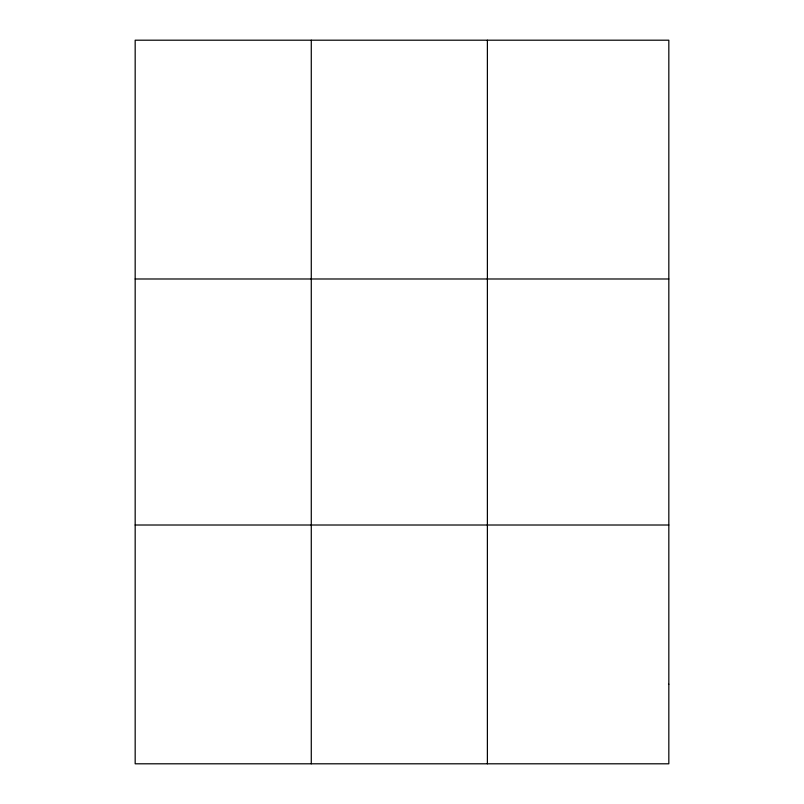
<?xml version="1.0" encoding="UTF-8"?>
<svg xmlns="http://www.w3.org/2000/svg" width="804" height="804" viewBox="0 0 804 804"><rect width="100%" height="100%" fill="white"/><g stroke="black" fill="none" stroke-linecap="round" stroke-linejoin="round"><path stroke-width="1.21" d="M311.279 40.2L311.279 763.8M487.385 40.2L487.385 763.8M135.172 278.988L668.827 278.988M135.172 525.012L668.827 525.012M668.827 684.204L668.827 763.8L135.172 763.8L135.172 40.2L668.827 40.2L668.827 684.204"/></g></svg>
